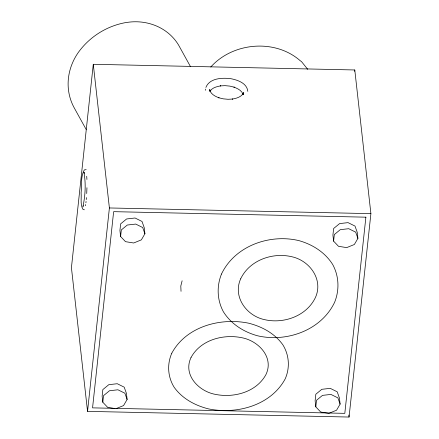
<?xml version="1.0" encoding="UTF-8"?>
<svg xmlns="http://www.w3.org/2000/svg" width="439" height="439" viewBox="0 0 439 439"><rect width="100%" height="100%" fill="white"/><g stroke="black" fill="none" stroke-linecap="round" stroke-linejoin="round"><path stroke-width="0.66" d="M86.944 187.733L86.719 193.539M93.282 64.286L71.431 267.686L87.548 411.365L349.054 417.05L370.9 213.645L354.783 69.971L93.282 64.286L109.399 207.96L87.548 411.365M85.912 202.752L86.055 201.463M86.258 199.531L86.467 197.599M102.808 402.234L103.516 395.665L109.487 390.748L117.926 389.788L124.885 393.234L127.112 399.468L123.562 405.581L115.896 408.709L107.698 407.387L102.808 402.234L102.128 396.165L102.836 389.596L108.806 384.679L117.246 383.719L124.204 387.165L126.432 393.399L127.112 399.468M120.61 236.517L121.318 229.948L127.288 225.031L135.728 224.071L142.686 227.517L144.914 233.751L141.363 239.864L133.692 242.986L125.499 241.669L120.61 236.517L119.929 230.448L120.637 223.879L126.608 218.962L135.047 218.002L142.006 221.448L144.233 227.682L144.914 233.751M315.806 406.865L316.514 400.297L322.484 395.38L330.924 394.42L337.887 397.866L340.11 404.099L336.559 410.213L328.893 413.335L320.695 412.018L315.806 406.865L315.125 400.796L315.833 394.227L321.803 389.311L330.243 388.35L337.201 391.797L339.429 398.03L340.11 404.099M333.607 241.148L334.315 234.58L340.285 229.663L348.725 228.703L355.683 232.149L357.911 238.382L354.361 244.496L346.689 247.618L338.496 246.295L333.607 241.148L332.927 235.079L333.635 228.505L339.605 223.594L348.045 222.633L355.003 226.08L357.231 232.313L357.911 238.382M354.641 71.332L354.783 69.971M115.869 408.374L344.813 413.351L365.885 217.146M205.293 90.291L205.452 89.073M209.831 91.021L209.979 89.83L209.628 91.076M243.135 94.144L243.288 92.947L243.371 94.237M85.364 205.743L85.583 204.547M182.125 280.795L180.797 286.041L181.033 291.331M205.891 87.438C209.584 78.027 222.211 77.621 230.799 78.674C237.773 80.03 247.036 83.207 247.821 91.361M243.277 94.248L243.716 92.613C241.642 96.898 236.632 98.369 232.28 99.077L232.714 99.044L227.995 99.285L223.193 98.835L218.638 97.727L219.083 97.842C215.066 96.371 210.484 93.984 209.535 89.408M82.856 206.939C85.353 195.701 86.022 183.486 83.904 172.165L84.694 173.279M210.007 91.197C212.262 87.641 216.822 86.576 220.713 85.863L220.274 85.896L224.998 85.649L229.8 86.099L234.349 87.213L233.905 87.098C237.477 88.497 241.708 90.385 243.019 94.292M210.764 67.03C232.818 42.347 274.869 38.577 300.073 60.587L301.538 61.647L307.723 69.329M83.262 206.034L83.712 205.869M86.176 169.597L84.299 169.931C80.469 176.665 81.939 185.313 81.1 192.803C81.638 198.274 79.958 204.722 83.108 209.579L84.425 209.771M109.399 207.96L370.9 213.645M365.917 217.179L113.635 211.658L92.563 407.864L114.497 408.341M190.405 66.476L178.492 44.915C167.89 27.503 147.449 19.47 127.612 22.329L126.525 22.444C107.637 25.599 90.374 36.163 78.976 51.555L78.241 52.554C66.629 69.252 64.462 90.621 74.592 108.521L86.17 129.483M348.824 415.009L349.054 417.05M86.708 176.264L86.927 179.474M221.475 274.057C216.531 286.338 217.08 300.161 223.429 311.833C231.123 324.031 243.656 331.928 257.38 335.742C286.645 342.639 321.282 330.347 334.633 302.257C339.583 289.976 339.034 276.153 332.685 264.481C324.986 252.282 312.453 244.386 298.734 240.572C269.464 233.674 234.827 245.966 221.475 274.057M240.665 278.836C232.56 296.775 246.482 315.778 264.388 319.603C283.731 324.163 306.625 316.042 315.449 297.477C323.554 279.539 309.632 260.536 291.721 256.711C272.378 252.151 249.484 260.272 240.665 278.836M171.786 353.197C166.908 364.271 167.753 376.953 174.135 387.242C182.3 398.65 194.96 405.449 208.333 408.857C236.577 414.701 270.786 405.592 285.213 378.852C290.086 367.783 289.246 355.096 282.864 344.813C274.699 333.404 262.039 326.605 248.666 323.197C220.416 317.348 186.207 326.462 171.786 353.197M191.014 357.549C182.772 374.862 198.73 391.292 215.17 394.332C233.839 398.195 256.447 392.175 265.985 374.505C274.227 357.187 258.269 340.757 241.829 337.717C223.16 333.854 200.546 339.879 191.014 357.549"/></g></svg>
